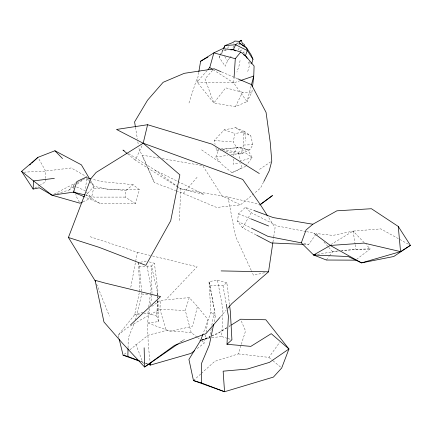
<?xml version="1.0" encoding="UTF-8"?>
<svg xmlns="http://www.w3.org/2000/svg" width="432" height="432" viewBox="0 0 432 432"><rect width="100%" height="100%" fill="white"/><g stroke="black" fill="none" stroke-linecap="round" stroke-linejoin="round"><path stroke-width="0.32" stroke-dasharray="2.16 1.62" d="M45.576 179.123L45.571 181.813L40.489 184.777M45.581 178.448L45.603 171.05L38.615 158.474M225.715 151.605L240.797 153.997L243.562 145.028L243.61 132.57L235.651 127.694L224.203 129.848L214.169 140.594L215.114 144.418M128.039 347.911L128.245 338.024L134.53 322.612M157.388 300.656L156.875 316.159L158.679 321.624L147.496 322.947L148.289 345.481L150.115 361.8M157.475 297.956L157.518 296.606M157.54 295.936L157.631 293.236L151.529 265.993L154.408 263.277L149.332 261.916M233.296 159.03L233.134 164.165L239.663 162.864M233.393 155.817L233.437 154.532L236.984 147.798L241.704 147.463L247.525 149.418L252.131 157.523L246.143 165.775M157.496 301.001L156.875 316.159L147.911 313.34L143.932 313.772M157.604 298.366L157.928 290.455L154.408 263.277M206.08 332.262L208.04 319.61L197.456 306.515L189.243 297.578L160.315 300.429L159.953 309.312L166.136 330.485L191.192 332.554L197.019 337.117M179.383 220.531L180.765 188.854L178.081 186.905M227.459 338.359L221.724 336.555L222.955 309.404L217.501 280.195L208.985 281.572L210.913 312.266L203.062 333.823M198.742 72.317L197.095 82.075L213.856 103L235.408 106.677L247.018 101.623L233.707 82.901L233.971 78.867M251.057 86.281L247.018 101.623L251.937 92.075L252.315 88.738M135.497 203.661L125.199 197.089L126.052 190.426L133.083 184.664L139.401 189.74L135.497 203.661L99.889 203.369L84.51 196.857M147.911 313.34L148.424 309.431M148.765 306.823L150.304 295.088M150.39 294.435L151.157 288.571L146.875 265M86.783 178.918L85.147 190.642L72.797 185.414L69.061 190.021L56.419 193.849M256.073 234.884L242.579 227.767L237.46 221.189L238.491 213.856L245.376 207.333L254.059 210.524M272.943 242.109L273.629 237.487M273.726 236.828L275.103 227.583L267.856 216.335M197.224 348.559L204.433 342.922L205.67 334.93M149.801 308.534L147.496 322.947L170.532 331.344L192.537 326.219L197.456 306.515M150.433 304.603L152.005 294.781L151.529 265.993L139.487 266.387L138.37 262.683L146.162 261.068M211.232 328.563L209.612 337.867L201.906 340.286M211.81 325.237L214.472 309.944L208.985 281.572L210.082 285.768L215.347 316.003L213.851 323.212M130.783 287.285L137.36 252.304L88.695 236.228M240.073 60.583L238.907 66.388L236.936 72.041M83.003 201.825L91.46 197.959L94.046 186.289L90.79 180.878M249.955 149.737L236.709 147.701L233.161 141.809L234.97 133.623L244.679 131.603L250.792 135.875L252.85 144.747L249.955 149.737L240.797 153.997M135.443 320.112L141.804 294.025L141.691 292.707M244.431 53.487L243.778 52.391L244.447 49.977M247.736 71.496L249.394 65.804L248.465 60.718M191.192 332.554L185.29 310.484L189.243 297.578M201.377 373.41L214.715 361.379L238.27 353.905L241.094 344.995M241.299 344.358L245.538 330.998L241.067 320.474M188.995 102.994L196.738 79.072M245.77 166.288L232.006 172.719L222.248 164.722L215.865 157.054L218.635 149.71M229.538 58.228L227.583 60.826L225.223 66.247L219.197 57.38L220.007 55.658M238.302 50.026L239.792 46.64M128.574 153.587L155.007 170.138L204.185 194.481L180.765 188.854L135.286 160.169L142.63 144.434M220.277 55.08L222.448 50.479L226.292 50.209M223.16 49.469L220.363 55.107M235.408 106.677L242.498 92.27L251.937 92.075M263.504 182.142L260.501 188.104L253.811 193.698M219.197 57.38L220.072 55.674M232.934 47.86L234.355 45.16L233.89 43.61M242.579 227.767L251.208 212.69L245.376 207.333M303.901 244.399L308.556 244.609L315.328 235.143M238.27 353.905L268.915 357.377L279.725 342.274M229.927 57.71L231.098 56.149M326.36 260.026L329.125 256.441M329.524 255.928L332.683 251.829L339.314 251.105M118.816 337.738L118.184 335.151L134.649 314.777L139.86 289.996L138.37 262.683M176.348 190.847L183.26 193.417L197.689 176.564M227.34 48.362L229.36 46.019M220.433 316.845L226.141 310.219M207.133 70.562L197.095 82.075L233.707 82.901L239.971 80.762M212.593 70.362L204.989 78.889L213.856 103L225.704 87.853L242.498 92.27M139.401 189.74L109.76 189.794L94.046 186.289L86.141 195.097L99.889 203.369M167.378 298.096L197.122 266.738L151 255.598M193.471 380.543L200.885 373.858M183.26 193.417L216.61 207.463L240.43 204.887L253.298 194.13M118.184 335.151L126.128 328.514L139.703 320.393L159.953 309.312L185.29 310.484M124.146 354.37L126.749 352.291M129.875 349.796L148.117 335.227L166.136 330.485M210.082 285.768L222.982 285.649L226.838 282.695L229.473 304.414M356.573 259.351L370.229 248.902L366.066 244.571M69.061 190.021L74.515 186.062M77.242 184.086L84.877 178.546M151.686 306.418L160.315 300.429M181.035 341.825L184.351 339.536L178.632 342.943M259.567 169.328L270.675 161.87M226.859 327.845L217.166 333.941L212.252 335.929M229.138 326.408L230.278 325.696M226.012 49.631L221.816 52.261L223.258 54.4M226.849 327.699L218.862 332.635L210.94 336.096M229.133 326.29L230.272 325.582M330.804 244.615L353.122 231.098L380.803 228.884L408.661 244.382M237.703 42.563L238.68 41.98M75.082 184.064L72.797 185.414L74.288 189.88M77.36 182.709L82.496 179.669M34.841 188.071L39.922 185.107M54.373 193.957L75.767 182.833M232.006 172.719L241.672 168.026L240.872 162.999M201.803 340.092L210.33 336.361M239.96 50.733L242.368 49.756M201.82 340.146L209.801 336.922M222.777 149.715L238.421 152.177L247.525 149.418M143.057 312.412L134.649 314.777L140.616 314.129M200.756 340.162L209.612 337.867L221.724 336.555M264.6 272.711L253.487 275.249L251.516 270.983M364.219 242.649L353.122 231.098L332.921 235.408L316.456 233.566L317.774 235.051M317.606 254.335L338.148 250.857M340.799 250.403L370.229 248.902L355.892 249.296L341.966 250.814M215.865 157.054L227.578 155.374M230.834 154.904L245.192 152.647L252.131 157.523L240.575 161.114L238.421 152.177M215.903 147.604L216.535 150.152L219.137 149.834M222.388 149.44L236.709 147.701M220.882 148.954L241.704 147.463M23.884 172.174L45.603 171.05L71.248 167.967L87.059 176.963M243.562 145.028L252.85 144.747M125.199 197.089L93.982 197.105L85.633 195.102M214.169 140.594L233.161 141.809M94.117 188.098L126.052 190.426M141.804 294.025L148.819 294.543M133.083 184.664L101.574 181.602L91.913 179.118M242.53 52.256L243.778 52.391M216.535 150.152L221.125 150.876M158.971 158.053L142.403 155.18L154.359 182.66L175.721 190.609M162.281 158.63L202.7 165.645L222.064 195.95L240.43 204.887M180.765 188.854L227.999 197.024L260.248 204.52M305.953 231.536L277.722 226.076L251.208 212.69M306.607 231.665L313.832 233.059M137.36 252.304L150.352 255.442M303.728 243.427L308.556 244.609M217.501 280.195L226.838 282.695M228.096 338.564L231.919 339.763M224.203 129.848L234.97 133.623M140.524 361.476L144.882 363.042M145.503 363.269L147.371 363.938M140.427 361.244L144.823 362.912M145.454 363.155L147.339 363.868M238.491 213.856L250.166 218.565M221.627 71.95L237.13 78.511M235.651 127.694L244.679 131.603L245.905 141.156M243.61 132.57L250.792 135.875M237.46 221.189L251.888 228.366M213.095 69.698L233.707 82.901M201.62 149.877L220.239 162.702M155.007 170.138L177.547 186.516M197.548 337.527L199.665 339.19M201.782 340.848L204.433 342.922M127.58 153.857L135.286 160.169M268.915 357.377L272.489 360.353M273.002 360.774L281.691 367.999M210.913 312.266L215.347 316.003M238.091 43.616L240.295 45.511M86.827 178.859L89.078 181.181M89.532 181.645L94.046 186.289M323.914 241.958L328.298 246.893M328.736 247.385L332.683 251.829M86.405 192.105L91.46 197.959M88.679 179.08L90.304 181.192M90.709 181.721L93.145 184.891M224.699 56.543L227.583 60.826M249.275 61.571L251.37 64.778M79.353 202.073L76.847 197.532L75.778 194.346M251.235 270.373L235.483 236.223L227.999 197.024M138.899 148.403L154.359 182.66M96.595 284.024L109.415 316.138M135.799 344.185L143.645 364.559M74.504 190.517L74.93 191.792M222.982 285.649L226.282 304.236M135.459 127.208L137.398 139.131M137.824 141.782L138.364 145.093M353.122 231.098L355.104 244.096M355.201 244.744L355.892 249.296M139.487 266.387L141.637 292.048M157.631 293.236L157.68 294.559M157.901 300.499L158.679 321.624"/><path stroke-width="0.65" d="M231.417 324.977L240.538 319.237L265.847 319.766L288.943 348.991L281.691 367.999L273.418 377.093L224.548 391.732L201.398 382.93L201.636 363.177L209.369 344.833L213.581 324.524M139.169 360.769L127.856 356.476L128.023 348.57M82.399 202.1L79.979 203.207L51.997 195.194L39.393 187.785L33.145 189.054L33.496 180.9L21.6 171.369L37.978 157.329L54.913 150.763L81.383 164.835L89.446 178.589M202.829 334.46L200.756 340.162L188.924 359.429L193.471 380.543L224.548 391.732L223.139 371.174L247.293 369.068L269.509 362.356L288.943 348.991L271.237 333.666L250.835 346.372L226.989 344.293L228.404 316.186L226.282 304.236M234.02 78.197L235.294 58.698L240.71 52.061L245.441 55.685L254.097 66.047L253.751 76.059L252.542 86.735M227.896 308.178L231.849 303.593L268.526 271.82L272.846 242.768M198.855 71.663L200.61 61.258L213.862 52.871L222.561 48.703L233.345 49.712L240.71 52.061M239.258 41.564L241.299 40.268L242.347 43.459L244.231 44.366L245.268 47.158L239.495 43.087L239.814 41.386L234.808 41.062L233.048 42.428L225.04 45.565L223.312 48.843M95.607 281.556L68.413 237.487L90.812 178.778L96.093 172.454L143.192 143.224L147.598 124.718L212.009 144.164L259.324 173.524M251.392 85.007L253.751 76.059L240.597 80.546M208.003 69.557L209.747 67.554L213.862 52.871L235.294 58.698M251.726 63.553L252.974 59.276L251.122 54.848L246.613 47.866L239.495 43.087M54.356 178.367L33.496 180.9L51.997 195.194L73.435 192.164L76.907 181.526L85.471 177.46L90.623 178.789M301.315 242.833L306.072 229.948L312.849 224.24L336.89 210.816L371.428 208.721L398.272 226.449L410.4 245.349L393.779 256.5L361.535 262.883L348.17 256.538L313.632 255.01L301.315 242.833L268.121 236.444L251.888 228.366M230.78 49.891L233.345 49.712L235.624 44.771L237.416 43.324M223.7 48.352L225.04 45.565L235.624 44.771L247.298 50.501L252.974 59.276M263.806 181.543L269.217 170.813L271.787 161.12L270.243 142.414L266.053 112.358L251.392 84.548L237.751 78.775M219.991 317.353L205.94 333.661L174.631 345.33L144.596 367.027L123.158 344.018L103.95 321.986L95.116 280.319L104.879 283.03L160.596 296.579L130.583 324.848M200.756 340.162L199.978 340.891L201.204 340.394M29.7 165.029L30.677 164.122M31.649 163.22L37.978 157.329M226.989 344.293L231.919 339.763L230.348 311.656L229.63 305.732M194.648 350.573L191.041 353.392L150.482 365.062L148.613 364.387M259.81 204.995L272.489 195.539L260.248 204.52L267.494 215.773M178.276 343.737L144.596 367.027L144.142 347.792M241.299 40.268L239.814 41.386M410.4 245.349L400.55 251.618L361.535 262.883L330.307 245.457L314.075 233.35M200.61 61.258L207.938 57.056M355.52 260.156L326.36 260.026L313.632 255.01L330.307 245.457L363.998 243.081L400.55 251.618L398.272 226.449M313.632 255.01L315.619 254.675M147.598 124.718L116.516 129.46L143.192 143.224L242.703 179.42L260.248 204.52M221.119 270.913L268.526 271.82M303.237 244.372L271.328 242.93L256.662 235.192M312.849 224.24L273.294 217.598L254.059 210.524M84.51 196.857L73.435 192.164L75.341 192.607M73.435 192.164L84.991 194.945M119.135 339.034L123.104 355.201L127.856 356.476M193.471 380.543L201.398 382.93M68.413 237.487L99.193 247.358L145.822 265.345L170.716 220.752L179.879 174.836L143.192 143.224M123.104 355.201L139.903 361.255M148.597 364.343L150.482 365.062L150.19 362.448M250.781 218.813L268.601 225.995M221.006 71.69L214.186 68.801L184.28 73.327L163.134 82.307L147.523 100.235L134.6 121.905L135.351 126.544M233.345 49.712L235.764 50.906M243.626 54.788L244.836 55.388M124.076 150.773L122.953 150.066L127.062 153.436M209.747 67.554L212.533 69.341M54.913 150.763L62.554 158.593M33.145 189.054L21.6 171.369M247.185 58.358L245.441 55.685L247.298 50.501L246.613 47.866"/></g></svg>
